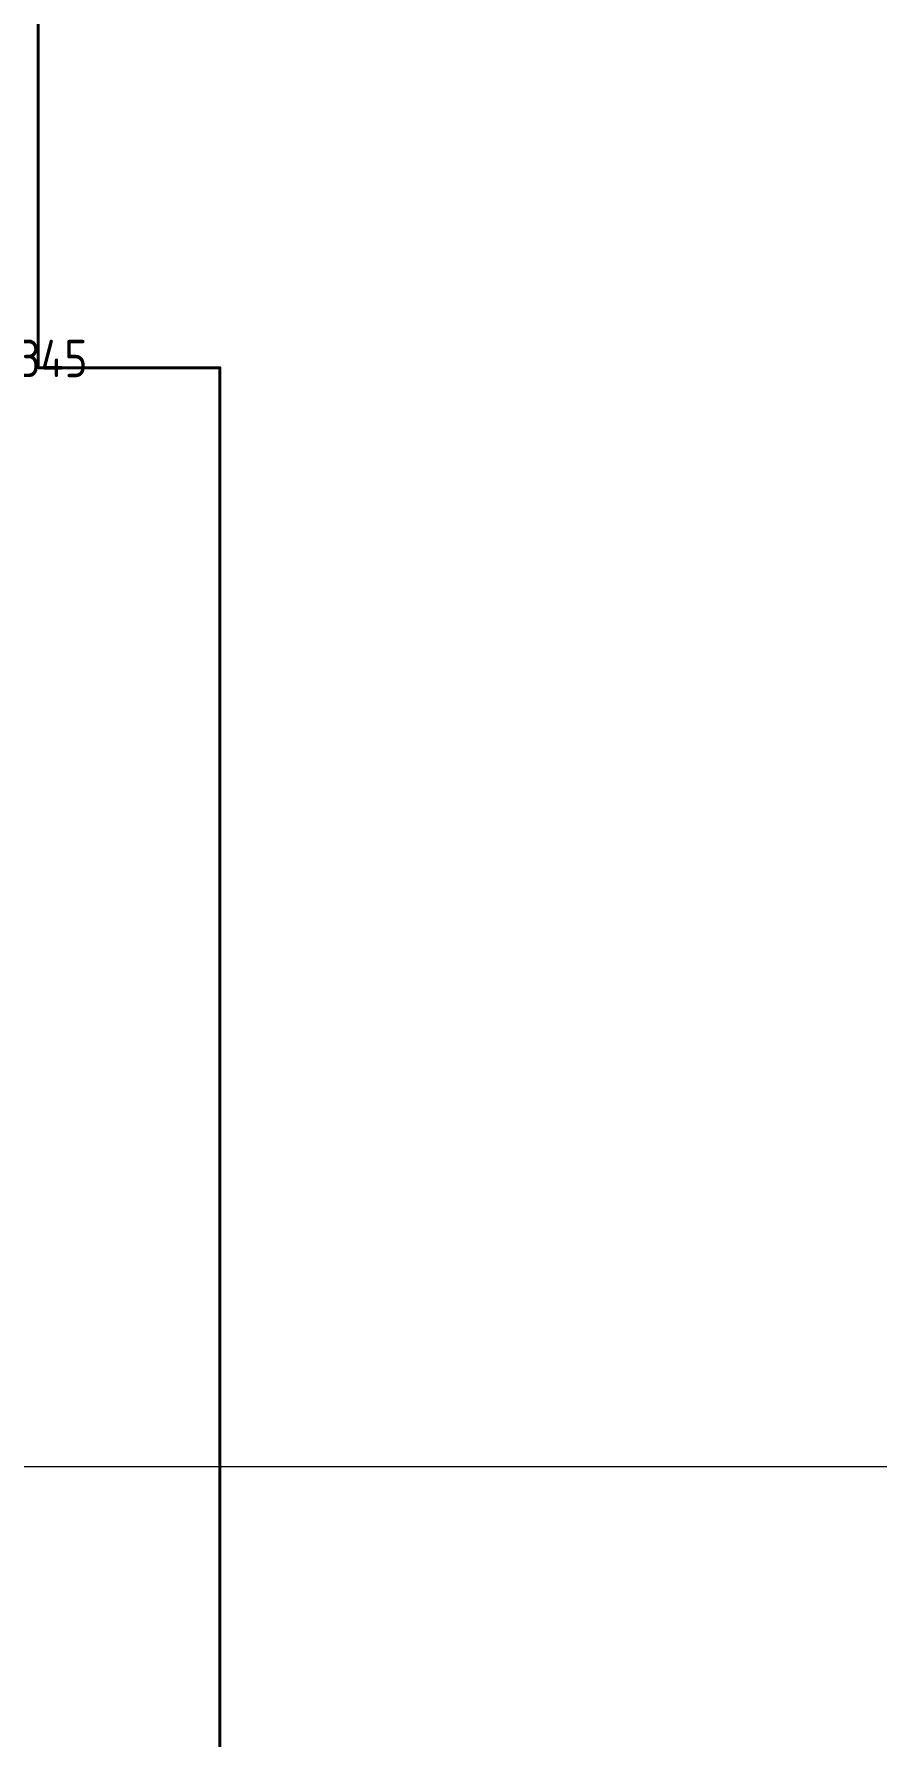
# Model space of a CAD drawing. Header units: millimetres. Extents: x 578 to 1029, y 98 to 264.
# Drawn here: x 905.86 to 913.74, y 142.47 to 158.39 of the extents above; entities that cross this region are included whole.
import ezdxf

# ---------------------------------------------------------------- set-up
doc = ezdxf.new("R2010")
doc.units = ezdxf.units.MM
doc.linetypes.add('Штрихпунктир 15 х 2 х 2 мм', pattern=[19, 15, -2, 0, -2])
for name, color, linetype, lineweight in [('Гидрошп', 7, 'Continuous', 30), ('Низ котлована', 7, 'Continuous', 25), ('Оси', 7, 'Continuous', 18)]:
    doc.layers.add(name, color=color, linetype=linetype, lineweight=lineweight)
doc.styles.add('ISOCPEUR_2', font='isocpeur.ttf', dxfattribs={"width": 0.85, "height": 300})

msp = doc.modelspace()

# ---------------------------------------------------------------- linework, layer by layer
at = {"layer": 'Гидрошп', "linetype": 'Штрихпунктир 15 х 2 х 2 мм', "lineweight": 13}
msp.add_line((885, 145), (930, 145), dxfattribs=at)
at = {"layer": 'Гидрошп', "color": 7, "linetype": 'ByBlock', "lineweight": 40}
msp.add_lwpolyline([(907.6, 137.6), (907.6, 155.2713), (905.9, 155.2713), (905.9, 175.325), (906.0738, 175.325), (909.0738, 176.3314), (908.9268, 177.2314), (907.7, 176.8198), (907.6, 179.35), (907.6, 180.55), (907.6, 182.5508), (908.8, 182.5508), (908.8, 189.5002), (908.15, 189.5002), (908.2, 201.75), (908.2, 203), (907.6, 203), (907.6, 238.4), (925.2001, 238.4), (925.2001, 137.6)], close=True, dxfattribs=at)
at = {"layer": 'Оси', "linetype": 'Штрихпунктир 15 х 2 х 2 мм'}
msp.add_line((885, 145), (930, 145), dxfattribs=at)
at = {"layer": 'Оси', "color": 7, "linetype": 'ByBlock', "lineweight": 40}
msp.add_lwpolyline([(907.6, 137.6), (907.6, 155.2713), (905.9, 155.2713), (905.9, 175.325), (906.0738, 175.325), (909.0738, 176.3314), (908.9268, 177.2314), (907.7, 176.8198), (907.6, 179.35), (907.6, 180.55), (907.6, 182.5508), (908.8, 182.5508), (908.8, 189.5002), (908.15, 189.5002), (908.2, 201.75), (908.2, 203), (907.6, 203), (907.6, 238.4), (925.2001, 238.4), (925.2001, 137.6)], close=True, dxfattribs=at)

# ---------------------------------------------------------------- texts
at = {"layer": 'Низ котлована', "lineweight": 18, "insert": (905.5098, 155.5327), "char_height": 0.35, "width": 1.14481, "attachment_point": 1, "style": 'ISOCPEUR_2'}
msp.add_mtext('-345', dxfattribs=at)

doc.saveas('drawing.dxf')
